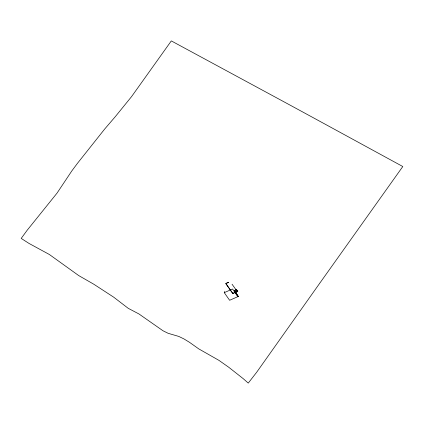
<?xml version="1.0" encoding="UTF-8"?>
<svg xmlns="http://www.w3.org/2000/svg" width="424" height="424" viewBox="0 0 424 424"><rect width="100%" height="100%" fill="white"/><g stroke="black" fill="none" stroke-linecap="round" stroke-linejoin="round"><path stroke-width="0.64" d="M235.68 292.385L237.806 291.458L236.497 289.592L234.377 290.519L235.94 292.761L235.58 292.364L235.129 292.56L237.938 296.572L238.389 296.376L238.23 296.021L238.489 296.392L229.617 300.277L224.264 292.639L224.535 291.484M319.823 283.121L256.642 372.293L248.257 383.095L243.212 378.659L228.732 367.248L218.917 360.352L198.739 348.873L189.464 342.29L183.926 338.914L178.79 336.433L168.1 333.291L162.975 330.752L138.945 313.951L128.218 308.317L113.68 297.16L93.842 284.25L78.721 275.579L49.359 254.49L29.081 243.466L21.2 238.421L27.163 230.258L57.017 193.137L71.836 170.899L77.454 163.346L104.744 128.965L115.328 116.627L131.557 96.624L171.312 40.905L280.815 100.106C321.535 122.154 362.123 144.383 402.8 166.526L320.009 282.861M228.647 282.251L225.759 283.518L232.776 293.53L237.689 291.426L236.47 289.687L234.488 290.551L235.707 292.295M228.6 282.342L225.865 283.534L232.776 293.397L237.149 291.484M224.264 292.639L232.564 289.004L237.917 296.646M232.055 284.218L237.292 291.553M236.332 293.318L236.571 293.657L236.332 293.318M236.963 294.219L237.207 294.563L236.963 294.219M237.599 295.12L237.838 295.464L237.599 295.12"/></g></svg>
